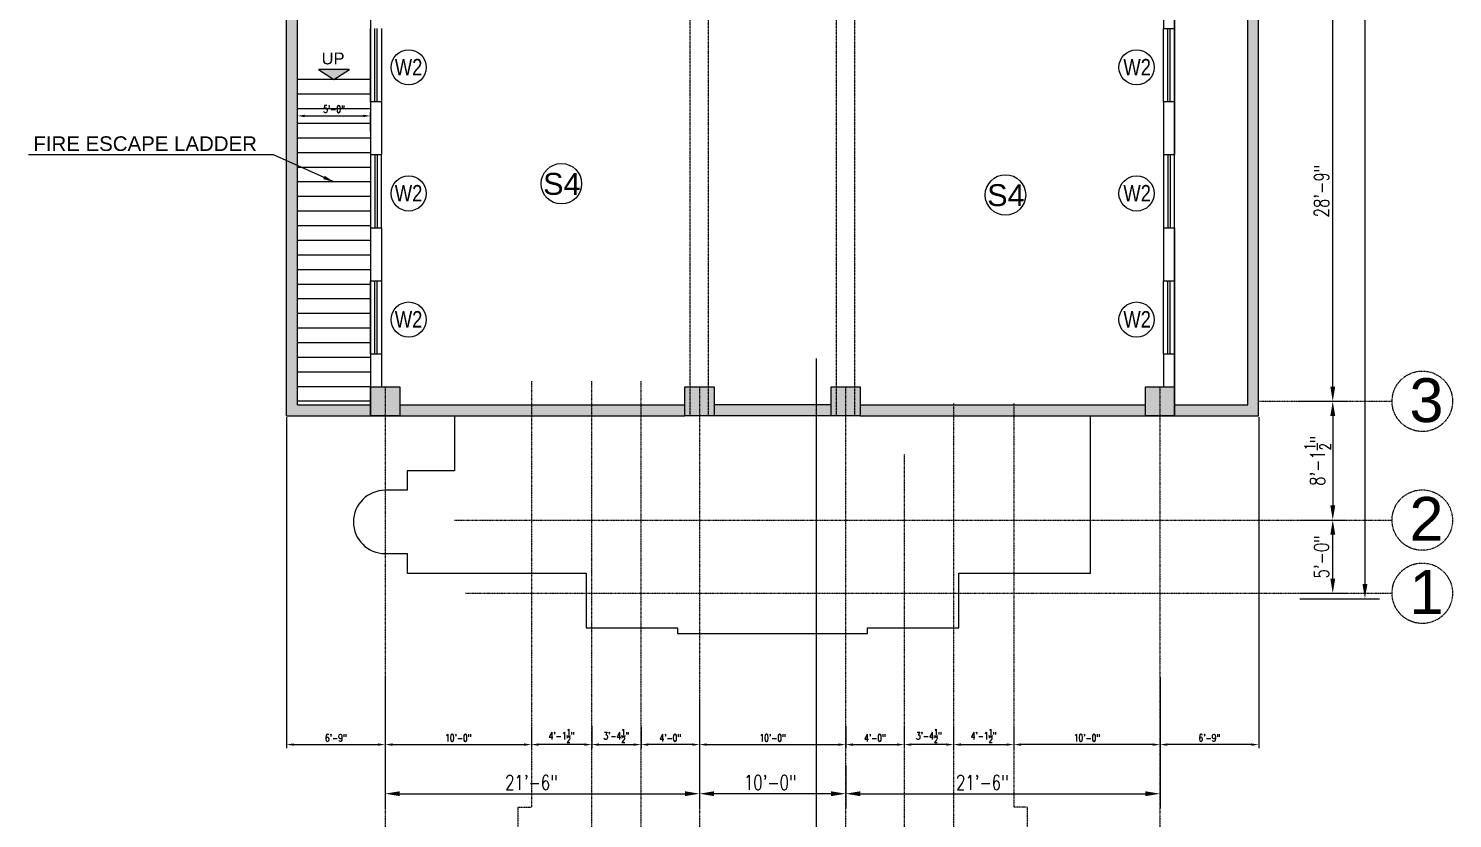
# Model space of a CAD drawing. Header units: inches. Extents: x -110725 to 51121, y 8404 to 44825.
# Drawn here: x -61089 to -59920, y 21681 to 22329 of the extents above; entities that cross this region are included whole.
import ezdxf

# ---------------------------------------------------------------- set-up
doc = ezdxf.new("R2010")
doc.units = ezdxf.units.IN
doc.header["$LTSCALE"] = 0.1
doc.header["$MEASUREMENT"] = 0
doc.linetypes.add('CENTER', pattern=[2, 1.25, -0.25, 0.25, -0.25])
doc.linetypes.add('DASHED', pattern=[0.75, 0.5, -0.25])
doc.layers.get('Defpoints').update_dxf_attribs({"lineweight": 0})
for name, color, linetype in [('COL', 6, 'Continuous'), ('Column Hatch', 7, 'Continuous'), ('GF', 1, 'Continuous'), ('GFW', 5, 'Continuous')]:
    doc.layers.add(name, color=color, linetype=linetype)
for name, color, linetype, lineweight in [('dim', 252, 'Continuous', 0), ('GRID', 8, 'CENTER', 0), ('stair', 5, 'Continuous', 0), ('terj block plan', 30, 'Continuous', 0), ('TEXT', 3, 'Continuous', 0)]:
    doc.layers.add(name, color=color, linetype=linetype, lineweight=lineweight)
doc.styles.add('as', font='arial.ttf')
doc.styles.add('ATIF', font='arial.ttf')
doc.styles.add('ROMAND', font='romand.shx')
doc.styles.add('ROMANS', font='arial.ttf', dxfattribs={"width": 0.8, "height": 15})
doc.styles.add('WORKING', font='romans.shx', dxfattribs={"width": 0.75})
doc.dimstyles.new('1-8', dxfattribs={"dimtxt": 6, "dimasz": 6, "dimexe": 3, "dimexo": 1, "dimgap": 2, "dimtad": 1, "dimdec": 1, "dimzin": 3, "dimdsep": 46, "dimlunit": 4, "dimtxsty": 'WORKING', "dimcen": 2, "dimdle": 3, "dimadec": 0, "dimazin": 0, "dimtfac": 0.75, "dimtdec": 1, "dimtofl": 0, "dimtmove": 1, "dimatfit": 0, "dimfxl": 4, "dimtolj": 1, "dimtzin": 0, "dimlwd": -1, "dimlwe": -1, "dimarcsym": 1})
doc.dimstyles.new('1-8.', dxfattribs={"dimtxt": 6, "dimasz": 2, "dimexe": 2, "dimexo": 3, "dimgap": 2, "dimtad": 1, "dimdec": 1, "dimzin": 3, "dimdsep": 46, "dimlunit": 4, "dimtxsty": 'ROMAND', "dimcen": 0.09, "dimadec": 0, "dimazin": 0, "dimtfac": 0.5, "dimtdec": 1, "dimtofl": 0, "dimtmove": 1, "dimatfit": 0, "dimfxl": 3, "dimtolj": 1, "dimtzin": 0, "dimarcsym": 1})
pattern_1 = [(50, (-288339.702, -27914.9043), (7.17260183, -0.62752135), [0.75, -8.25]), (355, (-288339.702, -27914.904), (-1.38751334, 7.52192134), [0.6, -6.6]), (100.4514, (-288339.104, -27914.9566), (5.78509382, 6.89439542), [0.6374019, -7.01142112]), (46.1842, (-288339.702, -27912.904), (10.6724105, -1.65519014), [1.125, -12.375]), (96.6356, (-288338.812, -27913.042), (9.34662706, 9.7411787), [0.9561029, -10.51713]), (351.1842, (-288339.702, -27912.904), (9.34661945, 9.741186), [0.9, -9.9]), (21, (-288338.702, -27913.4043), (5.96907052, -4.0261889), [0.75, -8.25]), (326, (-288338.702, -27913.404), (2.43315332, 7.25150045), [0.6, -6.6]), (71.4514, (-288338.2044, -27913.74), (8.40222629, 3.22530497), [0.6374019, -7.01142112]), (37.5, (-288339.7018, -27914.9043), (0.121598553, 3.328938538), [0, -6.52, 0, -6.7, 0, -6.625]), (7.5, (-288339.702, -27914.9043), (2.630695374, 3.94411712), [0, -3.82, 0, -6.37, 0, -2.525]), (327.5, (-288341.9318, -27914.9043), (5.338224362, -0.225548717), [0, -2.5, 0, -7.8, 0, -10.35]), (317.5, (-288342.932, -27914.9043), (5.83186169, 1.00104982), [0, -3.25, 0, -5.18, 0, -7.35])]

# ---------------------------------------------------------------- blocks, each defined once
blk = doc.blocks.new('*D2875')
at = {"layer": 'Defpoints', "color": 0, "transparency": 16777216}
for p in [(-60057.3, 22368.5), (-60018.2, 22368.5), (-60057.3, 22023.5)]:
    blk.add_point(p, dxfattribs=at)
at = {"layer": 'dim', "color": 0, "transparency": 16777216}
for p, q in [((-60045.3, 22368.5), (-60006.2, 22368.5)), ((-60018.2, 22035.5), (-60018.2, 22356.5)), ((-60045.3, 22023.5), (-60006.2, 22023.5))]:
    blk.add_line(p, q, dxfattribs=at)
for points in [[(-60020.2, 22356.5), (-60016.2, 22356.5), (-60018.2, 22368.5)], [(-60020.2, 22035.5), (-60016.2, 22035.5), (-60018.2, 22023.5)]]:
    blk.add_solid(points, dxfattribs=at)
at = {"layer": 'dim', "color": 0, "transparency": 16777216, "insert": (-60027.4, 22196), "char_height": 12, "attachment_point": 5, "rotation": 90, "style": 'WORKING'}
blk.add_mtext('\\A1;28\'-9"', dxfattribs=at)
blk = doc.blocks.new('*D2880')
at = {"layer": 'Defpoints', "color": 0, "transparency": 16777216}
for p in [(-60298, 23723), (-60057.3, 21861.4), (-59991.8, 21861.4)]:
    blk.add_point(p, dxfattribs=at)
at = {"layer": 'dim', "color": 0, "transparency": 16777216}
for p, q in [((-60286, 23723), (-59979.8, 23723)), ((-59991.8, 23711), (-59991.8, 21873.4)), ((-60045.3, 21861.4), (-59979.8, 21861.4))]:
    blk.add_line(p, q, dxfattribs=at)
for points in [[(-59993.8, 23711), (-59989.8, 23711), (-59991.8, 23723)], [(-59993.8, 21873.4), (-59989.8, 21873.4), (-59991.8, 21861.4)]]:
    blk.add_solid(points, dxfattribs=at)
at = {"layer": 'dim', "color": 0, "transparency": 16777216, "insert": (-60004.3, 22792.2), "char_height": 12, "attachment_point": 5, "rotation": 90, "style": 'WORKING'}
blk.add_mtext('\\A1;155\'-1{\\H0.75x;\\S1/2;}"', dxfattribs=at)
blk = doc.blocks.new('*D2874')
at = {"layer": 'Defpoints', "color": 0, "transparency": 16777216}
for p in [(-60796, 21795.8), (-60538, 21791.3), (-60538, 21701.4)]:
    blk.add_point(p, dxfattribs=at)
at = {"layer": 'dim', "color": 0, "transparency": 16777216}
for p, q in [((-60796, 21783.8), (-60796, 21689.4)), ((-60538, 21779.3), (-60538, 21689.4)), ((-60784, 21701.4), (-60550, 21701.4))]:
    blk.add_line(p, q, dxfattribs=at)
for points in [[(-60784, 21703.4), (-60784, 21699.4), (-60796, 21701.4)], [(-60550, 21703.4), (-60550, 21699.4), (-60538, 21701.4)]]:
    blk.add_solid(points, dxfattribs=at)
at = {"layer": 'dim', "color": 0, "transparency": 16777216, "insert": (-60676, 21710.6), "char_height": 12, "attachment_point": 5, "style": 'WORKING'}
blk.add_mtext('\\A1;21\'-6"', dxfattribs=at)
blk = doc.blocks.new('*D2886')
at = {"layer": 'Defpoints', "color": 0, "transparency": 16777216}
for p in [(-60057.3, 22023.5), (-60057.3, 21926), (-60018.2, 21926)]:
    blk.add_point(p, dxfattribs=at)
at = {"layer": 'dim', "color": 0, "transparency": 16777216}
for p, q in [((-60045.3, 22023.5), (-60006.2, 22023.5)), ((-60018.2, 22011.5), (-60018.2, 21938)), ((-60045.3, 21926), (-60006.2, 21926))]:
    blk.add_line(p, q, dxfattribs=at)
for points in [[(-60020.2, 22011.5), (-60016.2, 22011.5), (-60018.2, 22023.5)], [(-60020.2, 21938), (-60016.2, 21938), (-60018.2, 21926)]]:
    blk.add_solid(points, dxfattribs=at)
at = {"layer": 'dim', "color": 0, "transparency": 16777216, "insert": (-60030.7, 21974.7), "char_height": 12, "attachment_point": 5, "rotation": 90, "style": 'WORKING'}
blk.add_mtext('\\A1;8\'-1{\\H0.75x;\\S1/2;}"', dxfattribs=at)
blk = doc.blocks.new('*D2887')
at = {"layer": 'Defpoints', "color": 0, "transparency": 16777216}
for p in [(-60057.3, 21926), (-60018.2, 21926), (-60057.3, 21865.9)]:
    blk.add_point(p, dxfattribs=at)
at = {"layer": 'dim', "color": 0, "transparency": 16777216}
for p, q in [((-60045.3, 21926), (-60006.2, 21926)), ((-60018.2, 21877.9), (-60018.2, 21914)), ((-60045.3, 21865.9), (-60006.2, 21865.9))]:
    blk.add_line(p, q, dxfattribs=at)
for points in [[(-60020.2, 21914), (-60016.2, 21914), (-60018.2, 21926)], [(-60020.2, 21877.9), (-60016.2, 21877.9), (-60018.2, 21865.9)]]:
    blk.add_solid(points, dxfattribs=at)
at = {"layer": 'dim', "color": 0, "transparency": 16777216, "insert": (-60027.4, 21895.8), "char_height": 12, "attachment_point": 5, "rotation": 90, "style": 'WORKING'}
blk.add_mtext('\\A1;5\'-0"', dxfattribs=at)
blk = doc.blocks.new('*D2888')
at = {"layer": 'Defpoints', "color": 0, "transparency": 16777216}
for p in [(-60538, 21791.3), (-60418, 21736.6), (-60538, 21701.4)]:
    blk.add_point(p, dxfattribs=at)
at = {"layer": 'dim', "color": 0, "transparency": 16777216}
for p, q in [((-60538, 21779.3), (-60538, 21689.4)), ((-60418, 21724.6), (-60418, 21689.4)), ((-60430, 21701.4), (-60526, 21701.4))]:
    blk.add_line(p, q, dxfattribs=at)
for points in [[(-60526, 21703.4), (-60526, 21699.4), (-60538, 21701.4)], [(-60430, 21703.4), (-60430, 21699.4), (-60418, 21701.4)]]:
    blk.add_solid(points, dxfattribs=at)
at = {"layer": 'dim', "color": 0, "transparency": 16777216, "insert": (-60480, 21710.6), "char_height": 12, "attachment_point": 5, "style": 'WORKING'}
blk.add_mtext('\\A1;10\'-0"', dxfattribs=at)
blk = doc.blocks.new('*D2889')
at = {"layer": 'Defpoints', "color": 0, "transparency": 16777216}
for p in [(-60160, 21791.3), (-60418, 21736.6), (-60160, 21701.4)]:
    blk.add_point(p, dxfattribs=at)
at = {"layer": 'dim', "color": 0, "transparency": 16777216}
for p, q in [((-60160, 21779.3), (-60160, 21689.4)), ((-60418, 21724.6), (-60418, 21689.4)), ((-60406, 21701.4), (-60172, 21701.4))]:
    blk.add_line(p, q, dxfattribs=at)
for points in [[(-60406, 21703.4), (-60406, 21699.4), (-60418, 21701.4)], [(-60172, 21703.4), (-60172, 21699.4), (-60160, 21701.4)]]:
    blk.add_solid(points, dxfattribs=at)
at = {"layer": 'dim', "color": 0, "transparency": 16777216, "insert": (-60305.9, 21710.6), "char_height": 12, "attachment_point": 5, "style": 'WORKING'}
blk.add_mtext('\\A1;21\'-6"', dxfattribs=at)
blk = doc.blocks.new('*D2890')
at = {"layer": 'Defpoints', "color": 0, "transparency": 16777216}
for p in [(-60796, 21758), (-60676, 21757.4), (-60676, 21741.7)]:
    blk.add_point(p, dxfattribs=at)
at = {"layer": 'dim', "color": 0, "transparency": 16777216}
for p, q in [((-60796, 21757), (-60796, 21738.7)), ((-60676, 21756.4), (-60676, 21738.7)), ((-60790, 21741.7), (-60682, 21741.7))]:
    blk.add_line(p, q, dxfattribs=at)
for points in [[(-60790, 21742.7), (-60790, 21740.7), (-60796, 21741.7)], [(-60682, 21742.7), (-60682, 21740.7), (-60676, 21741.7)]]:
    blk.add_solid(points, dxfattribs=at)
at = {"layer": 'dim', "color": 0, "transparency": 16777216, "insert": (-60736, 21747.2), "char_height": 6, "attachment_point": 5, "style": 'WORKING'}
blk.add_mtext('\\A1;10\'-0"', dxfattribs=at)
blk = doc.blocks.new('*D2891')
at = {"layer": 'Defpoints', "color": 0, "transparency": 16777216}
for p in [(-60676, 21757.4), (-60626.5, 21757.7), (-60676, 21741.7)]:
    blk.add_point(p, dxfattribs=at)
at = {"layer": 'dim', "color": 0, "transparency": 16777216}
for p, q in [((-60676, 21756.4), (-60676, 21738.7)), ((-60626.5, 21756.7), (-60626.5, 21738.7)), ((-60632.5, 21741.7), (-60670, 21741.7))]:
    blk.add_line(p, q, dxfattribs=at)
for points in [[(-60670, 21742.7), (-60670, 21740.7), (-60676, 21741.7)], [(-60632.5, 21742.7), (-60632.5, 21740.7), (-60626.5, 21741.7)]]:
    blk.add_solid(points, dxfattribs=at)
at = {"layer": 'dim', "color": 0, "transparency": 16777216, "insert": (-60651.3, 21748.9), "char_height": 6, "attachment_point": 5, "style": 'WORKING'}
blk.add_mtext('\\A1;4\'-1{\\H0.75x;\\S1/2;}"', dxfattribs=at)
blk = doc.blocks.new('*D2892')
at = {"layer": 'Defpoints', "color": 0, "transparency": 16777216}
for p in [(-60626.5, 21757.7), (-60586, 21757.5), (-60586, 21741.7)]:
    blk.add_point(p, dxfattribs=at)
at = {"layer": 'dim', "color": 0, "transparency": 16777216}
for p, q in [((-60626.5, 21756.7), (-60626.5, 21738.7)), ((-60586, 21756.5), (-60586, 21738.7)), ((-60620.5, 21741.7), (-60592, 21741.7))]:
    blk.add_line(p, q, dxfattribs=at)
for points in [[(-60620.5, 21742.7), (-60620.5, 21740.7), (-60626.5, 21741.7)], [(-60592, 21742.7), (-60592, 21740.7), (-60586, 21741.7)]]:
    blk.add_solid(points, dxfattribs=at)
at = {"layer": 'dim', "color": 0, "transparency": 16777216, "insert": (-60606.3, 21748.9), "char_height": 6, "attachment_point": 5, "style": 'WORKING'}
blk.add_mtext('\\A1;3\'-4{\\H0.75x;\\S1/2;}"', dxfattribs=at)
blk = doc.blocks.new('*D2893')
at = {"layer": 'Defpoints', "color": 0, "transparency": 16777216}
for p in [(-60538, 21757.7), (-60418, 21757.1), (-60418, 21741.7)]:
    blk.add_point(p, dxfattribs=at)
at = {"layer": 'dim', "color": 0, "transparency": 16777216}
for p, q in [((-60538, 21756.7), (-60538, 21738.7)), ((-60418, 21756.1), (-60418, 21738.7)), ((-60532, 21741.7), (-60424, 21741.7))]:
    blk.add_line(p, q, dxfattribs=at)
for points in [[(-60532, 21742.7), (-60532, 21740.7), (-60538, 21741.7)], [(-60424, 21742.7), (-60424, 21740.7), (-60418, 21741.7)]]:
    blk.add_solid(points, dxfattribs=at)
at = {"layer": 'dim', "color": 0, "transparency": 16777216, "insert": (-60478, 21747.2), "char_height": 6, "attachment_point": 5, "style": 'WORKING'}
blk.add_mtext('\\A1;10\'-0"', dxfattribs=at)
blk = doc.blocks.new('*D2894')
at = {"layer": 'Defpoints', "color": 0, "transparency": 16777216}
for p in [(-60586, 21757.5), (-60538, 21757.7), (-60586, 21741.7)]:
    blk.add_point(p, dxfattribs=at)
at = {"layer": 'dim', "color": 0, "transparency": 16777216}
for p, q in [((-60586, 21756.5), (-60586, 21738.7)), ((-60538, 21756.7), (-60538, 21738.7)), ((-60544, 21741.7), (-60580, 21741.7))]:
    blk.add_line(p, q, dxfattribs=at)
for points in [[(-60580, 21742.7), (-60580, 21740.7), (-60586, 21741.7)], [(-60544, 21742.7), (-60544, 21740.7), (-60538, 21741.7)]]:
    blk.add_solid(points, dxfattribs=at)
at = {"layer": 'dim', "color": 0, "transparency": 16777216, "insert": (-60562, 21747.2), "char_height": 6, "attachment_point": 5, "style": 'WORKING'}
blk.add_mtext('\\A1;4\'-0"', dxfattribs=at)
blk = doc.blocks.new('*D2895')
at = {"layer": 'Defpoints', "color": 0, "transparency": 16777216}
for p in [(-60280, 21757.4), (-60160, 21758), (-60280, 21741.7)]:
    blk.add_point(p, dxfattribs=at)
at = {"layer": 'dim', "color": 0, "transparency": 16777216}
for p, q in [((-60280, 21756.4), (-60280, 21738.7)), ((-60160, 21757), (-60160, 21738.7)), ((-60166, 21741.7), (-60274, 21741.7))]:
    blk.add_line(p, q, dxfattribs=at)
for points in [[(-60274, 21742.7), (-60274, 21740.7), (-60280, 21741.7)], [(-60166, 21742.7), (-60166, 21740.7), (-60160, 21741.7)]]:
    blk.add_solid(points, dxfattribs=at)
at = {"layer": 'dim', "color": 0, "transparency": 16777216, "insert": (-60220, 21747.2), "char_height": 6, "attachment_point": 5, "style": 'WORKING'}
blk.add_mtext('\\A1;10\'-0"', dxfattribs=at)
blk = doc.blocks.new('*D2896')
at = {"layer": 'Defpoints', "color": 0, "transparency": 16777216}
for p in [(-60329.5, 21757.7), (-60280, 21757.4), (-60280, 21741.7)]:
    blk.add_point(p, dxfattribs=at)
at = {"layer": 'dim', "color": 0, "transparency": 16777216}
for p, q in [((-60329.5, 21756.7), (-60329.5, 21738.7)), ((-60280, 21756.4), (-60280, 21738.7)), ((-60323.5, 21741.7), (-60286, 21741.7))]:
    blk.add_line(p, q, dxfattribs=at)
for points in [[(-60323.5, 21742.7), (-60323.5, 21740.7), (-60329.5, 21741.7)], [(-60286, 21742.7), (-60286, 21740.7), (-60280, 21741.7)]]:
    blk.add_solid(points, dxfattribs=at)
at = {"layer": 'dim', "color": 0, "transparency": 16777216, "insert": (-60304.8, 21748.9), "char_height": 6, "attachment_point": 5, "style": 'WORKING'}
blk.add_mtext('\\A1;4\'-1{\\H0.75x;\\S1/2;}"', dxfattribs=at)
blk = doc.blocks.new('*D2897')
at = {"layer": 'Defpoints', "color": 0, "transparency": 16777216}
for p in [(-60370, 21757.5), (-60329.5, 21757.7), (-60370, 21741.7)]:
    blk.add_point(p, dxfattribs=at)
at = {"layer": 'dim', "color": 0, "transparency": 16777216}
for p, q in [((-60370, 21756.5), (-60370, 21738.7)), ((-60329.5, 21756.7), (-60329.5, 21738.7)), ((-60335.5, 21741.7), (-60364, 21741.7))]:
    blk.add_line(p, q, dxfattribs=at)
for points in [[(-60364, 21742.7), (-60364, 21740.7), (-60370, 21741.7)], [(-60335.5, 21742.7), (-60335.5, 21740.7), (-60329.5, 21741.7)]]:
    blk.add_solid(points, dxfattribs=at)
at = {"layer": 'dim', "color": 0, "transparency": 16777216, "insert": (-60349.8, 21748.9), "char_height": 6, "attachment_point": 5, "style": 'WORKING'}
blk.add_mtext('\\A1;3\'-4{\\H0.75x;\\S1/2;}"', dxfattribs=at)
blk = doc.blocks.new('*D2898')
at = {"layer": 'Defpoints', "color": 0, "transparency": 16777216}
for p in [(-60418, 21757.7), (-60370, 21757.5), (-60370, 21741.7)]:
    blk.add_point(p, dxfattribs=at)
at = {"layer": 'dim', "color": 0, "transparency": 16777216}
for p, q in [((-60418, 21756.7), (-60418, 21738.7)), ((-60370, 21756.5), (-60370, 21738.7)), ((-60412, 21741.7), (-60376, 21741.7))]:
    blk.add_line(p, q, dxfattribs=at)
for points in [[(-60412, 21742.7), (-60412, 21740.7), (-60418, 21741.7)], [(-60376, 21742.7), (-60376, 21740.7), (-60370, 21741.7)]]:
    blk.add_solid(points, dxfattribs=at)
at = {"layer": 'dim', "color": 0, "transparency": 16777216, "insert": (-60394, 21747.2), "char_height": 6, "attachment_point": 5, "style": 'WORKING'}
blk.add_mtext('\\A1;4\'-0"', dxfattribs=at)
blk = doc.blocks.new('*D2899')
at = {"layer": 'Defpoints', "color": 0, "transparency": 16777216}
for p in [(-60877, 22011.5), (-60796, 21797.8), (-60796, 21741.7)]:
    blk.add_point(p, dxfattribs=at)
at = {"layer": 'dim', "color": 0, "transparency": 16777216}
for p, q in [((-60877, 22010.5), (-60877, 21738.7)), ((-60796, 21796.8), (-60796, 21738.7)), ((-60871, 21741.7), (-60802, 21741.7))]:
    blk.add_line(p, q, dxfattribs=at)
for points in [[(-60871, 21742.7), (-60871, 21740.7), (-60877, 21741.7)], [(-60802, 21742.7), (-60802, 21740.7), (-60796, 21741.7)]]:
    blk.add_solid(points, dxfattribs=at)
at = {"layer": 'dim', "color": 0, "transparency": 16777216, "insert": (-60836.5, 21747.2), "char_height": 6, "attachment_point": 5, "style": 'WORKING'}
blk.add_mtext('\\A1;6\'-9"', dxfattribs=at)
blk = doc.blocks.new('*D2900')
at = {"layer": 'Defpoints', "color": 0, "transparency": 16777216}
for p in [(-60079, 22011.5), (-60160, 21797.8), (-60160, 21741.7)]:
    blk.add_point(p, dxfattribs=at)
at = {"layer": 'dim', "color": 0, "transparency": 16777216}
for p, q in [((-60079, 22010.5), (-60079, 21738.7)), ((-60160, 21796.8), (-60160, 21738.7)), ((-60085, 21741.7), (-60154, 21741.7))]:
    blk.add_line(p, q, dxfattribs=at)
for points in [[(-60154, 21742.7), (-60154, 21740.7), (-60160, 21741.7)], [(-60085, 21742.7), (-60085, 21740.7), (-60079, 21741.7)]]:
    blk.add_solid(points, dxfattribs=at)
at = {"layer": 'dim', "color": 0, "transparency": 16777216, "insert": (-60119.5, 21747.2), "char_height": 6, "attachment_point": 5, "style": 'WORKING'}
blk.add_mtext('\\A1;6\'-9"', dxfattribs=at)
blk = doc.blocks.new('*D2911')
at = {"layer": 'Defpoints', "color": 0, "transparency": 16777216}
for p in [(-60808, 22257.7), (-60868, 22243.8), (-60808, 22243.8)]:
    blk.add_point(p, dxfattribs=at)
at = {"layer": 'dim', "color": 0, "transparency": 16777216}
for p, q in [((-60868, 22244.8), (-60868, 22260.7)), ((-60862, 22257.7), (-60814, 22257.7)), ((-60808, 22244.8), (-60808, 22260.7))]:
    blk.add_line(p, q, dxfattribs=at)
for points in [[(-60862, 22258.7), (-60862, 22256.7), (-60868, 22257.7)], [(-60814, 22258.7), (-60814, 22256.7), (-60808, 22257.7)]]:
    blk.add_solid(points, dxfattribs=at)
at = {"layer": 'dim', "color": 0, "transparency": 16777216, "insert": (-60838, 22263.3), "char_height": 6, "attachment_point": 5, "style": 'WORKING'}
blk.add_mtext('\\A1;5\'-0"', dxfattribs=at)

msp = doc.modelspace()

# ---------------------------------------------------------------- hatches: boundary and pattern name
at = {"layer": 'Column Hatch'}
h = msp.add_hatch(color=256, dxfattribs=at)
h.dxf.hatch_style = 1
h.paths.add_polyline_path([(-60784.043, 22035.4645), (-60808.043, 22035.4645), (-60808.043, 22011.4645), (-60784.043, 22011.4645)])
h = msp.add_hatch(color=256, dxfattribs=at)
h.dxf.hatch_style = 1
h.paths.add_polyline_path([(-60526.043, 22035.4645), (-60550.043, 22035.4645), (-60550.043, 22011.4645), (-60526.043, 22011.4645)])
h = msp.add_hatch(color=256, dxfattribs=at)
h.dxf.hatch_style = 1
h.paths.add_polyline_path([(-60406.043, 22035.4645), (-60430.043, 22035.4645), (-60430.043, 22011.4645), (-60406.043, 22011.4645)])
h = msp.add_hatch(color=256, dxfattribs=at)
h.dxf.hatch_style = 1
h.paths.add_polyline_path([(-60148.043, 22035.4645), (-60172.043, 22035.4645), (-60172.043, 22011.4645), (-60148.043, 22011.4645)])
at = {"layer": 'GF'}
h = msp.add_hatch(dxfattribs=at)
h.set_pattern_fill('AR-CONC', color=252, style=0)
h.set_pattern_definition(pattern_1)
h.paths.add_polyline_path([(-60868.043, 22492.80837), (-60877.043, 22492.80837), (-60877.043, 22011.4645), (-60808.043, 22011.4645), (-60808.043, 22020.4645), (-60868.043, 22020.4645)])
h = msp.add_hatch(dxfattribs=at)
h.set_pattern_fill('AR-CONC', color=252, style=0)
h.set_pattern_definition(pattern_1)
h.paths.add_polyline_path([(-60079.043, 22492.80837), (-60088.043, 22492.80837), (-60088.043, 22020.4645), (-60148.043, 22020.4645), (-60148.043, 22011.4645), (-60079.043, 22011.4645)])
h = msp.add_hatch(dxfattribs=at)
h.set_pattern_fill('AR-CONC', color=252, style=0)
h.set_pattern_definition(pattern_1)
h.paths.add_polyline_path([(-60172.043, 22020.4645), (-60406.043, 22020.4645), (-60406.043, 22011.4645), (-60172.043, 22011.4645)])
h.paths.add_polyline_path([(-60430.043, 22020.4645), (-60526.043, 22020.4645), (-60526.043, 22011.4645), (-60430.043, 22011.4645)])
h.paths.add_polyline_path([(-60550.043, 22020.4645), (-60784.043, 22020.4645), (-60784.043, 22011.4645), (-60550.043, 22011.4645)])
at = {"layer": 'TEXT'}
msp.add_hatch(color=256, dxfattribs=at).paths.add_polyline_path([(-60850.8539, 22295.86523), (-60838.043, 22287.4645), (-60825.23211, 22295.86523)])

# ---------------------------------------------------------------- linework, layer by layer
at = {"layer": 'COL', "color": 5, "linetype": 'DASHED'}
for p, q in [((-60545.543, 22011.4645), (-60545.543, 23415.4645)), ((-60530.543, 22011.4645), (-60530.543, 23415.4645)), ((-60425.543, 22011.4645), (-60425.543, 23415.4645)), ((-60410.543, 22011.4645), (-60410.543, 23415.4645))]:
    msp.add_line(p, q, dxfattribs=at)
at = {"layer": 'COL'}
for points in [[(-60808.043, 22035.4645), (-60784.043, 22035.4645), (-60784.043, 22011.4645), (-60808.043, 22011.4645)], [(-60550.043, 22035.4645), (-60526.043, 22035.4645), (-60526.043, 22011.4645), (-60550.043, 22011.4645)], [(-60430.043, 22035.4645), (-60406.043, 22035.4645), (-60406.043, 22011.4645), (-60430.043, 22011.4645)], [(-60172.043, 22035.4645), (-60148.043, 22035.4645), (-60148.043, 22011.4645), (-60172.043, 22011.4645)]]:
    msp.add_lwpolyline(points, close=True, dxfattribs=at)
at = {"layer": 'GF'}
for p, q in [((-60079.043, 22011.4645), (-60079.043, 23415.4645)), ((-60088.043, 22020.4645), (-60088.043, 23406.4645)), ((-60157.043, 22356.4645), (-60157.043, 22329.4645)), ((-60148.043, 22356.4645), (-60148.043, 22329.4645)), ((-60157.043, 22329.4645), (-60148.043, 22329.4645)), ((-60808.043, 22269.4645), (-60808.043, 22225.9645)), ((-60808.043, 22269.4645), (-60799.043, 22269.4645)), ((-60799.043, 22269.4645), (-60799.043, 22225.9645)), ((-60157.043, 22269.4645), (-60157.043, 22225.9645)), ((-60157.043, 22269.4645), (-60148.043, 22269.4645)), ((-60148.043, 22269.4645), (-60148.043, 22225.9645)), ((-60808.043, 22225.9645), (-60799.043, 22225.9645)), ((-60157.043, 22225.9645), (-60148.043, 22225.9645)), ((-60808.043, 22165.9645), (-60808.043, 22122.4645)), ((-60808.043, 22165.9645), (-60799.043, 22165.9645)), ((-60799.043, 22165.9645), (-60799.043, 22122.4645)), ((-60157.043, 22165.9645), (-60157.043, 22122.4645)), ((-60157.043, 22165.9645), (-60148.043, 22165.9645)), ((-60148.043, 22165.9645), (-60148.043, 22122.4645)), ((-60808.043, 22122.4645), (-60799.043, 22122.4645)), ((-60157.043, 22122.4645), (-60148.043, 22122.4645)), ((-60808.043, 22062.4645), (-60808.043, 22035.4645)), ((-60808.043, 22062.4645), (-60799.043, 22062.4645)), ((-60799.043, 22062.4645), (-60799.043, 22035.4645)), ((-60442.043, 21538.59035), (-60442.043, 22058.5957)), ((-60157.043, 22062.4645), (-60157.043, 22035.4645)), ((-60157.043, 22062.4645), (-60148.043, 22062.4645)), ((-60148.043, 22062.4645), (-60148.043, 22035.4645)), ((-60784.043, 22020.4645), (-60550.043, 22020.4645)), ((-60784.043, 22011.4645), (-60550.043, 22011.4645)), ((-60430.043, 22020.4645), (-60526.043, 22020.4645)), ((-60430.043, 22011.4645), (-60526.043, 22011.4645)), ((-60406.043, 22020.4645), (-60172.043, 22020.4645)), ((-60406.043, 22011.4645), (-60172.043, 22011.4645)), ((-60148.043, 22020.4645), (-60088.043, 22020.4645)), ((-60148.043, 22011.4645), (-60079.043, 22011.4645))]:
    msp.add_line(p, q, dxfattribs=at)
at = {"layer": 'GF', "linetype": 'Continuous'}
for p, q in [((-60877.043, 22011.4645), (-60877.043, 23228.7047)), ((-60868.043, 22020.4645), (-60868.043, 23233.80501)), ((-60877.043, 22011.4645), (-60808.043, 22011.4645)), ((-60868.043, 22020.4645), (-60808.043, 22020.4645))]:
    msp.add_line(p, q, dxfattribs=at)
at = {"layer": 'GFW'}
for p, q in [((-60808.043, 22269.4645), (-60808.043, 22329.4645)), ((-60804.543, 22269.4645), (-60804.543, 22329.4645)), ((-60802.543, 22269.4645), (-60802.543, 22329.4645)), ((-60799.043, 22329.4645), (-60799.043, 22269.4645)), ((-60157.043, 22269.4645), (-60157.043, 22329.4645)), ((-60153.543, 22269.4645), (-60153.543, 22329.4645)), ((-60151.543, 22269.4645), (-60151.543, 22329.4645)), ((-60148.043, 22329.4645), (-60148.043, 22269.4645)), ((-60808.043, 22225.9645), (-60808.043, 22165.9645)), ((-60804.543, 22225.9645), (-60804.543, 22165.9645)), ((-60802.543, 22225.9645), (-60802.543, 22165.9645)), ((-60799.043, 22165.9645), (-60799.043, 22225.9645)), ((-60157.043, 22225.9645), (-60157.043, 22165.9645)), ((-60153.543, 22225.9645), (-60153.543, 22165.9645)), ((-60151.543, 22225.9645), (-60151.543, 22165.9645)), ((-60148.043, 22165.9645), (-60148.043, 22225.9645)), ((-60808.043, 22062.4645), (-60808.043, 22122.4645)), ((-60804.543, 22062.4645), (-60804.543, 22122.4645)), ((-60802.543, 22062.4645), (-60802.543, 22122.4645)), ((-60799.043, 22122.4645), (-60799.043, 22062.4645)), ((-60157.043, 22062.4645), (-60157.043, 22122.4645)), ((-60153.543, 22062.4645), (-60153.543, 22122.4645)), ((-60151.543, 22062.4645), (-60151.543, 22122.4645)), ((-60148.043, 22122.4645), (-60148.043, 22062.4645))]:
    msp.add_line(p, q, dxfattribs=at)
at = {"layer": 'GRID'}
for p, q in [((-60796.043, 22035.4645), (-60796.043, 21668.15387)), ((-60676.03998, 22039.9645), (-60676.03998, 21690.28378)), ((-60626.543, 22039.9645), (-60626.543, 21672.65387)), ((-60586.03998, 22039.9645), (-60586.03998, 21631.39563)), ((-60538.043, 22035.4645), (-60538.043, 21668.15387)), ((-60418.043, 22035.4645), (-60418.043, 21668.15387)), ((-60160.043, 22035.4645), (-60160.043, 21668.15387)), ((-60329.543, 22021.95846), (-60329.543, 21672.65375)), ((-60280.04602, 22021.95846), (-60280.04602, 21690.28378)), ((-60079.043, 22023.4645), (-59969.54205, 22023.4645)), ((-60370.04602, 21980.16693), (-60370.04602, 21631.39563)), ((-60739.043, 21925.9645), (-59969.54205, 21925.9645)), ((-60730.03998, 21865.91693), (-59969.54205, 21865.91693)), ((-60687.05345, 21690.28378), (-60676.03998, 21690.28378)), ((-60687.05345, 21690.28378), (-60687.05345, 21672.65387)), ((-60268.95255, 21690.28378), (-60280.04602, 21690.28378)), ((-60268.95255, 21690.28378), (-60268.95255, 21672.65387))]:
    msp.add_line(p, q, dxfattribs=at)
for centre in [(-59944.7311, 22023.4645), (-59944.7311, 21925.9645), (-59944.7311, 21865.91693)]:
    msp.add_circle(centre, 24.81095, dxfattribs=at)
at = {"layer": 'stair'}
for p, q in [((-60808.043, 22287.4645), (-60868.043, 22287.4645)), ((-60808.043, 22275.4645), (-60868.043, 22275.4645)), ((-60808.043, 22263.4645), (-60868.043, 22263.4645)), ((-60808.043, 22251.4645), (-60868.043, 22251.4645)), ((-60808.043, 22239.4645), (-60868.043, 22239.4645)), ((-60808.043, 22227.4645), (-60868.043, 22227.4645)), ((-60808.043, 22215.4645), (-60868.043, 22215.4645)), ((-60808.043, 22203.4645), (-60868.043, 22203.4645)), ((-60808.043, 22191.4645), (-60868.043, 22191.4645)), ((-60808.043, 22179.4645), (-60868.043, 22179.4645)), ((-60808.043, 22167.4645), (-60868.043, 22167.4645)), ((-60808.043, 22155.4645), (-60868.043, 22155.4645)), ((-60808.043, 22143.4645), (-60868.043, 22143.4645)), ((-60808.043, 22131.4645), (-60868.043, 22131.4645)), ((-60808.043, 22119.4645), (-60868.043, 22119.4645)), ((-60808.043, 22107.4645), (-60868.043, 22107.4645)), ((-60808.043, 22095.4645), (-60868.043, 22095.4645)), ((-60808.043, 22083.4645), (-60868.043, 22083.4645)), ((-60808.043, 22071.4645), (-60868.043, 22071.4645)), ((-60808.043, 22059.4645), (-60868.043, 22059.4645)), ((-60808.043, 22047.4645), (-60868.043, 22047.4645)), ((-60808.043, 22035.4645), (-60868.043, 22035.4645)), ((-60808.043, 22023.4645), (-60868.043, 22023.4645))]:
    msp.add_line(p, q, dxfattribs=at)
at = {"layer": 'terj block plan', "linetype": 'Continuous'}
msp.add_lwpolyline([(-60808.043, 23403.4645), (-60808.043, 22011.4645), (-60739.043, 22011.4645), (-60739.043, 21966.4645), (-60778.043, 21966.4645), (-60778.043, 21950.4645), (-60796.043, 21950.4645, 1), (-60796.043, 21898.4645), (-60778.043, 21898.4645), (-60778.043, 21882.4645), (-60631.043, 21882.4645), (-60631.043, 21837.41693), (-60556.043, 21837.41693), (-60556.043, 21832.91693), (-60400.043, 21832.91693), (-60400.043, 21837.41693), (-60325.043, 21837.41693), (-60325.043, 21882.4645), (-60217.043, 21882.4645), (-60217.043, 22011.4645), (-60148.043, 22011.4645), (-60148.043, 23415.4645)], format="xyb", dxfattribs=at)
at = {"layer": 'TEXT'}
msp.add_lwpolyline([(-60825.23211, 22295.86523), (-60850.8539, 22295.86523), (-60838.043, 22287.4645)], close=True, dxfattribs=at)
at = {"layer": 'TEXT', "linetype": 'Continuous'}
for centre in [(-60776.79889, 22297.55334), (-60179.28711, 22297.55334), (-60776.79889, 22194.05334), (-60179.28711, 22194.05334), (-60776.79889, 22090.55334), (-60179.28711, 22090.55334)]:
    msp.add_circle(centre, 14.42656, dxfattribs=at)
at = {"layer": 'TEXT'}
for centre in [(-60651.36917, 22202.06871), (-60286.86015, 22192.79708)]:
    msp.add_circle(centre, 16.6286, dxfattribs=at)

# ---------------------------------------------------------------- texts
at = {"layer": 'TEXT', "style": 'as'}
msp.add_text('UP', height=9.72, dxfattribs=at).set_placement((-60848.21143, 22300.0107))
at = {"layer": 'TEXT', "linetype": 'Continuous', "style": 'ROMANS', "width": 0.8}
for p in [(-60788.11543, 22290.99247), (-60190.08487, 22290.99247), (-60788.11543, 22187.49247), (-60190.08487, 22187.49247), (-60788.11543, 22083.99247), (-60190.08487, 22083.99247)]:
    msp.add_text('W2', height=13.5, dxfattribs=at).set_placement(p)
at = {"layer": 'TEXT', "style": 'ROMANS'}
msp.add_text('FIRE ESCAPE LADDER', height=12, rotation=360, dxfattribs=at).set_placement((-61084.78832, 22228.94779))
at = {"layer": 'TEXT', "attachment_point": 1, "style": 'ATIF'}
for s, width, insert, char_height in [('S4', 29.5717298, (-60666.39246, 22210.92025), 18), ('S4', 29.5717298, (-60301.88344, 22201.64862), 18), ('3', 30.9854961, (-59955.28912, 22042.41388), 36), ('2', 30.9854961, (-59955.28912, 21944.97478), 36), ('1', 30.9854961, (-59955.28912, 21884.92721), 36)]:
    msp.add_mtext_dynamic_manual_height_columns(s, width=width, gutter_width=15, heights=[0], dxfattribs=dict(at, insert=insert, char_height=char_height))

# ---------------------------------------------------------------- dimensions: what is measured, and where the dimension line sits
at = {"layer": 'dim'}
for base, p1, p2, angle, picture, middle in [((-59991.76285, 21861.41693), (-60298.043, 23722.9645), (-60057.29371, 21861.41693), 90, '*D2880', (-60004.26285, 22792.19071)), ((-60018.23675, 22368.4645), (-60057.31727, 22023.4645), (-60057.31727, 22368.4645), 90, '*D2875', (-60027.3796, 22195.9645)), ((-60018.23675, 21925.9645), (-60057.31727, 22023.4645), (-60057.31727, 21925.9645), 270, '*D2886', (-60030.73675, 21974.7145))]:
    dim = msp.add_linear_dim(base=base, p1=p1, p2=p2, angle=angle, dimstyle='1-8', override={"dimtxt": 12, "dimasz": 12, "dimexe": 12, "dimexo": 12, "dimtmove": 1, "dimfxl": 4}, dxfattribs=at)
    dim.commit()
    dim.dimension.update_dxf_attribs({"geometry": picture, "text_midpoint": middle})
for base, p1, p2, picture, middle in [((-60808.043, 22257.71347), (-60868.043, 22243.79894), (-60808.043, 22243.79894), '*D2911', (-60838.043, 22263.2849)), ((-60796.043, 21741.67699), (-60877.043, 22011.4645), (-60796.043, 21797.79164), '*D2899', (-60836.543, 21747.24842)), ((-60676.03998, 21741.67699), (-60796.043, 21758.00278), (-60676.03998, 21757.43987), '*D2890', (-60736.04149, 21747.24842)), ((-60586.03998, 21741.67699), (-60626.543, 21757.67205), (-60586.03998, 21757.48206), '*D2892', (-60606.29149, 21748.92699)), ((-60418.043, 21741.67699), (-60538.043, 21757.67205), (-60418.043, 21757.074), '*D2893', (-60478.043, 21747.24842)), ((-60370.04602, 21741.67699), (-60418.043, 21757.67205), (-60370.04602, 21757.48206), '*D2898', (-60394.04451, 21747.24842)), ((-60280.04602, 21741.67699), (-60329.543, 21757.67205), (-60280.04602, 21757.43987), '*D2896', (-60304.79451, 21748.92699))]:
    dim = msp.add_linear_dim(base=base, p1=p1, p2=p2, dimstyle='1-8', dxfattribs=at)
    dim.commit()
    dim.dimension.update_dxf_attribs({"geometry": picture, "text_midpoint": middle})
for base, p1, p2, picture, middle in [((-60159.963, 21741.67699), (-60078.963, 22011.4645), (-60159.963, 21797.79164), '*D2900', (-60119.463, 21747.24842)), ((-60676.03998, 21741.67699), (-60626.543, 21757.67205), (-60676.03998, 21757.43987), '*D2891', (-60651.29149, 21748.92699)), ((-60586.03998, 21741.67699), (-60538.043, 21757.67205), (-60586.03998, 21757.48206), '*D2894', (-60562.04149, 21747.24842)), ((-60370.04602, 21741.67699), (-60329.543, 21757.67205), (-60370.04602, 21757.48206), '*D2897', (-60349.79451, 21748.92699)), ((-60280.04602, 21741.67699), (-60160.043, 21758.00278), (-60280.04602, 21757.43987), '*D2895', (-60220.04451, 21747.24842))]:
    dim = msp.add_linear_dim(base=base, p1=p1, p2=p2, angle=180, dimstyle='1-8', dxfattribs=at)
    dim.commit()
    dim.dimension.update_dxf_attribs({"geometry": picture, "text_midpoint": middle})
for base, p1, p2, angle, picture, middle in [((-60018.23675, 21925.9645), (-60057.31727, 21865.91693), (-60057.31727, 21925.9645), 90, '*D2887', (-60018.23675, 21895.81571)), ((-60538.043, 21701.41446), (-60418.043, 21736.6111), (-60538.043, 21791.30775), 180, '*D2888', (-60479.9839, 21701.41446))]:
    dim = msp.add_linear_dim(base=base, p1=p1, p2=p2, angle=angle, dimstyle='1-8', override={"dimtxt": 12, "dimasz": 12, "dimexe": 12, "dimexo": 12, "dimtmove": 1, "dimfxl": 4}, dxfattribs=at)
    dim.commit()
    dim.dimension.update_dxf_attribs({"geometry": picture, "text_midpoint": middle, "dimtype": 160})
for base, p1, p2, picture, middle in [((-60538.043, 21701.41446), (-60796.043, 21795.80775), (-60538.043, 21791.30775), '*D2874', (-60676.03998, 21701.41446)), ((-60160.043, 21701.41446), (-60418.043, 21736.6111), (-60160.043, 21791.30775), '*D2889', (-60305.87691, 21701.41446))]:
    dim = msp.add_linear_dim(base=base, p1=p1, p2=p2, dimstyle='1-8', override={"dimtxt": 12, "dimasz": 12, "dimexe": 12, "dimexo": 12, "dimtmove": 1, "dimfxl": 4}, dxfattribs=at)
    dim.commit()
    dim.dimension.update_dxf_attribs({"geometry": picture, "text_midpoint": middle, "dimtype": 160})

# ---------------------------------------------------------------- leaders
at = {"layer": 'TEXT'}
msp.add_leader([(-60838.043, 22203.4645), (-60887.80719, 22225.88714), (-61088.79305, 22225.88714)], dimstyle='1-8.', override={"dimasz": 9, "dimtxsty": 'ROMAND'}, dxfattribs=at)

doc.saveas('drawing.dxf')
